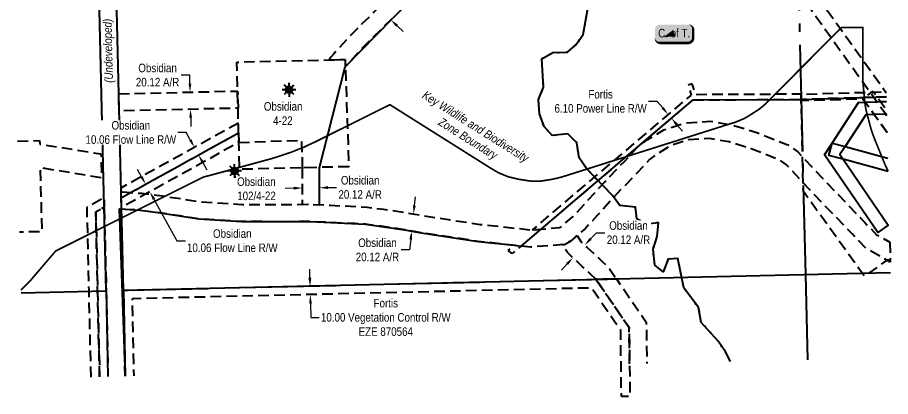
# Model space of a CAD drawing. Extents: x 617208 to 619769, y 5890137 to 5893146.
# Drawn here: x 617261 to 618285, y 5890137 to 5890581 of the extents above; entities that cross this region are included whole.
import ezdxf
from ezdxf.enums import TextEntityAlignment as Align

# ---------------------------------------------------------------- set-up
doc = ezdxf.new("R2010")
doc.units = 0
doc.header["$LTSCALE"] = 5
doc.header["$PDMODE"] = 35
doc.header["$PDSIZE"] = 1
for name, pattern in [('DASHDOT2', [12.7, 6.35, -3.175, 0, -3.175]), ('foc-ACCESSROAD', [3.75, 2.5, -1.25]), ('foc-FLOWLINE', [3.75, 2.5, -1.25]), ('foc-QUARTERLINE', [33, 25, -3, 2, -3]), ('foc-WHEELTRACKS', [2, 0.4, -1.6])]:
    doc.linetypes.add(name, pattern=pattern)
doc.layers.get('Defpoints').update_dxf_attribs({"color": 9})
for name, color, linetype in [('AS-POWER', 104, 'foc-POWER'), ('AS-WILDLIFE', 131, 'DASHDOT2'), ('C-AR', 13, 'foc-ACCESSROAD'), ('C-FLOWLINE', 13, 'foc-FLOWLINE'), ('C-WS', 13, 'foc-ACCESSROAD'), ('C-WS-S', 8, 'Continuous'), ('CG-NOTES', 7, 'Continuous'), ('F-EZE', 190, 'foc-FLOWLINE'), ('F-RW', 190, 'Continuous'), ('F-WS', 190, 'foc-ACCESSROAD'), ('L-SEC', 7, 'Continuous'), ('L-SECQ', 8, 'foc-QUARTERLINE'), ('T-WATER-P3', 160, 'foc-WHEELTRACKS')]:
    doc.layers.add(name, color=color, linetype=linetype)
for name, color, linetype, lineweight in [('C-AR-T', 13, 'Continuous', 9), ('C-FLOWLINE-T', 13, 'Continuous', 9), ('C-WS-T', 13, 'Continuous', 9), ('F-EZE-T', 190, 'Continuous', 9), ('T-TEXT', 48, 'Continuous', 18)]:
    doc.layers.add(name, color=color, linetype=linetype, lineweight=lineweight)
doc.styles.add('240', font='ARIALN.TTF', dxfattribs={"height": 30})
doc.styles.add('80', font='ARIALN.TTF', dxfattribs={"height": 10})
doc.styles.add('80CG', font='ARIALN.TTF', dxfattribs={"height": 10})
doc.styles.add('80L', font='ARIALN.TTF', dxfattribs={"height": 10})
doc.styles.add('80LS', font='ARIALNI.TTF', dxfattribs={"height": 10})
doc.styles.add('foc-LtypeFont', font='ARIALN.TTF', dxfattribs={"height": 7.35})
doc.linetypes.add('foc-POWER', pattern='A,6,-1,["P",foc-LtypeFont,S=0.2,R=0,X=-0.625,Y=-0.75],-1.24,4', length=12.24)
doc.linetypes.add('foc-POWER-NOLINE', pattern='A,0,-4,["P",foc-LtypeFont,S=0.2,R=0,X=-0.625,Y=-0.75],-8.24', length=12.24)
doc.linetypes.add('foc-TOPO-flowdirection-NOLINE', pattern='A,0,[">",foc-LtypeFont,S=0.3,R=0,X=0,Y=-0.945],-20,[">",foc-LtypeFont,S=0.3,R=0,X=0,Y=-0.945],0', length=20)
doc.dimstyles.new('Compass 5 000', dxfattribs={"dimscale": 5, "dimtxt": 9, "dimasz": 2, "dimexe": 0.2, "dimexo": 0.0625, "dimgap": 0.5, "dimtad": 0, "dimtih": 1, "dimtoh": 1, "dimzin": 0, "dimdsep": 46, "dimtxsty": '80CG', "dimcen": 0.1, "dimse1": 1, "dimse2": 1, "dimclrd": 256, "dimclrt": 256, "dimaunit": 1, "dimadec": 4, "dimazin": 0, "dimtfac": 0.06, "dimtofl": 0, "dimtmove": 0, "dimatfit": 1, "dimfxl": 0.2, "dimtolj": 1, "dimtzin": 0, "dimlwd": -1, "dimarcsym": 0})

# ---------------------------------------------------------------- blocks, each defined once
blk = doc.blocks.new('*U418')
h = blk.add_hatch(color=59)
edge = h.paths.add_edge_path()
edge.add_line((-16.5, -11.5), (16.5, -11.5))
edge.add_arc((16.5, -5.5), 6, 270, 360)
edge.add_line((22.5, -5.5), (22.5, 4))
edge.add_arc((16.5, 4), 6, 0, 90)
edge.add_line((16.5, 10), (-16.5, 10))
edge.add_arc((-16.5, 4), 6, 90, 180)
edge.add_line((-22.5, 4), (-22.5, -5.5))
edge.add_arc((-16.5, -5.5), 6, 180, 270)
at = {"color": 1, "flags": 128}
blk.add_lwpolyline([(-16.5, -11.5, 3, 3, 0), (16.5, -11.5, 3, 3, 0.414214), (22.5, -5.5, 3, 3, 0), (22.5, 4, 3, 0, 0.414214), (16.5, 10, 0, 0, 0), (-16.5, 10, 0, 0, 0.414214), (-22.5, 4, 0, 0, 0), (-22.5, -5.5, 0, 3, 0.414214)], format="xyseb", close=True, dxfattribs=at)
blk.add_lwpolyline([(-12.5, -4.9, 0, 7.5, 0), (0, 0, 0, 0, 0)], format="xyseb", dxfattribs=at)
at = {"color": 1, "style": '80'}
blk.add_attdef('ENTER_TEXT_001', (-36, -5), '', height=10, dxfattribs=at)
blk = doc.blocks.new('*D424')
at = {"layer": 'C-AR-T', "transparency": 16777216}
for p, q in [((617463, 5890513.7), (617453, 5890513.7)), ((617463.2, 5890503.7), (617463, 5890513.7)), ((617464.2, 5890463.6), (617464.4, 5890453.6))]:
    blk.add_line(p, q, dxfattribs=at)
for points in [[(617464.9, 5890503.8), (617461.6, 5890503.7), (617463.5, 5890493.7)], [(617465.8, 5890463.6), (617462.5, 5890463.6), (617463.9, 5890473.6)]]:
    blk.add_solid(points, dxfattribs=at)
at = {"layer": 'Defpoints', "color": 0, "transparency": 16777216}
for p in [(617445.4, 5890493.3), (617463.5, 5890493.7), (617445.8, 5890473.2)]:
    blk.add_point(p, dxfattribs=at)
at = {"layer": 'C-AR-T', "transparency": 16777216, "insert": (617425.3, 5890513.7), "char_height": 10, "attachment_point": 5, "style": '80CG', "bg_fill": 3, "box_fill_scale": 1.1, "bg_fill_color": 256, "bg_fill_true_color": 13158600, "bg_fill_transparency": 0}
blk.add_mtext('\\A1;Obsidian\\P20.12 A/R', dxfattribs=at)
blk = doc.blocks.new('*D425')
at = {"layer": 'C-AR-T', "transparency": 16777216}
for p, q in [((617625.2, 5890381.8), (617635.2, 5890382)), ((617585.1, 5890381.1), (617575.1, 5890380.9))]:
    blk.add_line(p, q, dxfattribs=at)
for points in [[(617585.1, 5890382.8), (617585.1, 5890379.4), (617595.1, 5890381.3)], [(617625.2, 5890383.5), (617625.3, 5890380.1), (617615.2, 5890381.6)]]:
    blk.add_solid(points, dxfattribs=at)
at = {"layer": 'Defpoints', "color": 0, "transparency": 16777216}
for p in [(617595.1, 5890382.6), (617615.2, 5890383), (617615.2, 5890381.6)]:
    blk.add_point(p, dxfattribs=at)
at = {"layer": 'C-AR-T', "transparency": 16777216, "insert": (617663, 5890382), "char_height": 10, "attachment_point": 5, "style": '80CG', "bg_fill": 3, "box_fill_scale": 1.1, "bg_fill_color": 256, "bg_fill_true_color": 13158600, "bg_fill_transparency": 0}
blk.add_mtext('\\A1;Obsidian\\P20.12 A/R', dxfattribs=at)
blk = doc.blocks.new('*D426')
at = {"layer": 'C-AR-T', "transparency": 16777216}
for p, q in [((617669.9, 5890606.1), (617659.9, 5890606.1)), ((617677.2, 5890599.2), (617669.9, 5890606.1)), ((617706.3, 5890571.6), (617713.5, 5890564.7))]:
    blk.add_line(p, q, dxfattribs=at)
for points in [[(617678.3, 5890600.4), (617676, 5890598), (617684.4, 5890592.3)], [(617707.4, 5890572.8), (617705.1, 5890570.4), (617699, 5890578.5)]]:
    blk.add_solid(points, dxfattribs=at)
at = {"layer": 'Defpoints', "color": 0, "transparency": 16777216}
for p in [(617684.4, 5890592.3), (617675.5, 5890582.9), (617690.1, 5890569.1)]:
    blk.add_point(p, dxfattribs=at)
at = {"layer": 'C-AR-T', "transparency": 16777216, "insert": (617632.2, 5890606.1), "char_height": 10, "attachment_point": 5, "style": '80CG'}
blk.add_mtext('\\A1;Obsidian\\P20.12 A/R', dxfattribs=at)
blk = doc.blocks.new('*D427')
at = {"layer": 'C-AR-T', "transparency": 16777216}
for p, q in [((617726.7, 5890360.8), (617727.8, 5890370.8)), ((617722.4, 5890320.9), (617721.1, 5890308.7)), ((617721.1, 5890308.7), (617711.1, 5890308.7))]:
    blk.add_line(p, q, dxfattribs=at)
for points in [[(617725.1, 5890361), (617728.4, 5890360.6), (617725.6, 5890350.9)], [(617720.7, 5890321.1), (617724, 5890320.8), (617723.5, 5890330.9)]]:
    blk.add_solid(points, dxfattribs=at)
at = {"layer": 'Defpoints', "color": 0, "transparency": 16777216}
for p in [(617737.4, 5890349.6), (617723.5, 5890330.9), (617735.2, 5890329.6)]:
    blk.add_point(p, dxfattribs=at)
at = {"layer": 'C-AR-T', "transparency": 16777216, "insert": (617683.3, 5890308.7), "char_height": 10, "attachment_point": 5, "style": '80CG'}
blk.add_mtext('\\A1;Obsidian\\P20.12 A/R', dxfattribs=at)
blk = doc.blocks.new('*D428')
at = {"layer": 'C-AR-T', "transparency": 16777216}
for p, q in [((617933.4, 5890321.6), (617940.2, 5890328.9)), ((617940.2, 5890328.9), (617950.2, 5890328.9)), ((617905.9, 5890292.3), (617899.1, 5890285))]:
    blk.add_line(p, q, dxfattribs=at)
for points in [[(617932.1, 5890322.8), (617934.6, 5890320.5), (617926.5, 5890314.3)], [(617904.7, 5890293.4), (617907.2, 5890291.2), (617912.8, 5890299.6)]]:
    blk.add_solid(points, dxfattribs=at)
at = {"layer": 'Defpoints', "color": 0, "transparency": 16777216}
for p in [(617929.1, 5890311.9), (617912.8, 5890299.6), (617915.4, 5890297.2)]:
    blk.add_point(p, dxfattribs=at)
at = {"layer": 'C-AR-T', "transparency": 16777216, "insert": (617977.9, 5890328.9), "char_height": 10, "attachment_point": 5, "style": '80CG', "bg_fill": 3, "box_fill_scale": 1.1, "bg_fill_color": 256, "bg_fill_true_color": 13158600, "bg_fill_transparency": 0}
blk.add_mtext('\\A1;Obsidian\\P20.12 A/R', dxfattribs=at)
blk = doc.blocks.new('*D430')
at = {"layer": 'C-FLOWLINE-T', "transparency": 16777216}
for p, q in [((617458.9, 5890446.4), (617448.9, 5890446.4)), ((617463.7, 5890437.7), (617458.9, 5890446.4)), ((617478.3, 5890411.4), (617483.1, 5890402.6))]:
    blk.add_line(p, q, dxfattribs=at)
for points in [[(617465.2, 5890438.5), (617462.3, 5890436.9), (617468.6, 5890428.9)], [(617479.7, 5890412.2), (617476.8, 5890410.6), (617473.4, 5890420.1)]]:
    blk.add_solid(points, dxfattribs=at)
at = {"layer": 'Defpoints', "color": 0, "transparency": 16777216}
for p in [(617468.6, 5890428.9), (617420.5, 5890402.3), (617425.3, 5890393.5)]:
    blk.add_point(p, dxfattribs=at)
at = {"layer": 'C-FLOWLINE-T', "transparency": 16777216, "insert": (617393.9, 5890446.4), "char_height": 10, "attachment_point": 5, "style": '80CG', "bg_fill": 3, "box_fill_scale": 1.1, "bg_fill_color": 256, "bg_fill_true_color": 13158600, "bg_fill_transparency": 0}
blk.add_mtext('\\A1;Obsidian\\P10.06 Flow Line R/W', dxfattribs=at)
blk = doc.blocks.new('*D433')
at = {"layer": 'C-FLOWLINE-T', "transparency": 16777216}
for p, q in [((617406.5, 5890394.5), (617401.6, 5890403.2)), ((617421, 5890368.2), (617448, 5890319.5)), ((617448, 5890319.5), (617458, 5890319.5))]:
    blk.add_line(p, q, dxfattribs=at)
for points in [[(617407.9, 5890395.3), (617405, 5890393.7), (617411.3, 5890385.7)], [(617422.5, 5890369), (617419.6, 5890367.4), (617416.2, 5890376.9)]]:
    blk.add_solid(points, dxfattribs=at)
at = {"layer": 'Defpoints', "color": 0, "transparency": 16777216}
for p in [(617423.6, 5890392.6), (617428.5, 5890383.8), (617416.2, 5890376.9)]:
    blk.add_point(p, dxfattribs=at)
at = {"layer": 'C-FLOWLINE-T', "transparency": 16777216, "insert": (617513, 5890319.5), "char_height": 10, "attachment_point": 5, "style": '80CG', "bg_fill": 3, "box_fill_scale": 1.1, "bg_fill_color": 256, "bg_fill_true_color": 13158600, "bg_fill_transparency": 0}
blk.add_mtext('\\A1;Obsidian\\P10.06 Flow Line R/W', dxfattribs=at)
blk = doc.blocks.new('*D435')
at = {"layer": 'Defpoints', "color": 0, "transparency": 16777216}
for p in [(618024.5, 5890467.6), (617980.1, 5890430), (617984, 5890425.4)]:
    blk.add_point(p, dxfattribs=at)
at = {"layer": 'F-EZE-T', "transparency": 16777216}
for p, q in [((618011.5, 5890482.9), (618001.5, 5890482.9)), ((618018, 5890475.3), (618011.5, 5890482.9)), ((618034.8, 5890455.4), (618041.3, 5890447.8))]:
    blk.add_line(p, q, dxfattribs=at)
for points in [[(618019.3, 5890476.3), (618016.7, 5890474.2), (618024.5, 5890467.6)], [(618036.1, 5890456.5), (618033.5, 5890454.3), (618028.4, 5890463)]]:
    blk.add_solid(points, dxfattribs=at)
at = {"layer": 'F-EZE-T', "transparency": 16777216, "insert": (617945.2, 5890482.9), "char_height": 10, "attachment_point": 5, "style": '80CG'}
blk.add_mtext('\\A1;Fortis\\P6.10 Power Line R/W', dxfattribs=at)
blk = doc.blocks.new('*D436')
at = {"layer": 'Defpoints', "color": 0, "transparency": 16777216}
for p in [(617700.6, 5890268.4), (617604.5, 5890256), (617700.9, 5890258.3)]:
    blk.add_point(p, dxfattribs=at)
at = {"layer": 'F-EZE-T', "transparency": 16777216}
for p, q in [((617604, 5890276), (617603.8, 5890286)), ((617604.7, 5890246), (617605.1, 5890229.6)), ((617605.1, 5890229.6), (617615.1, 5890229.6))]:
    blk.add_line(p, q, dxfattribs=at)
for points in [[(617605.7, 5890276.1), (617602.3, 5890276), (617604.3, 5890266)], [(617606.4, 5890246), (617603.1, 5890245.9), (617604.5, 5890256)]]:
    blk.add_solid(points, dxfattribs=at)
at = {"layer": 'F-EZE-T', "transparency": 16777216, "insert": (617693.1, 5890229.6), "char_height": 10, "attachment_point": 5, "style": '80CG'}
blk.add_mtext('\\A1;Fortis\\P10.00 Vegetation Control R/W\\PEZE 870564', dxfattribs=at)
blk = doc.blocks.new('GAS')
h = blk.add_hatch(color=255)
h.dxf.hatch_style = 1
edge = h.paths.add_edge_path()
edge.add_arc((0, 0), 0.9, 0, 360)
for p, q in [((-0.81, 0), (-1.62, 0)), ((-0.57, 0.57), (-1.14, 1.14)), ((0, 0.81), (0, 1.62)), ((0.57, 0.57), (1.14, 1.14)), ((1.62, 0), (0.81, 0)), ((-0.57, -0.57), (-1.14, -1.14)), ((0, -0.81), (0, -1.62)), ((1.14, -1.14), (0.57, -0.57))]:
    blk.add_line(p, q)
blk.add_circle((0, 0), 0.8)

msp = doc.modelspace()

# ---------------------------------------------------------------- linework, layer by layer
at = {"layer": 'AS-POWER', "linetype": 'foc-POWER-NOLINE', "flags": 128}
for points in [[(617645.618, 5890523.42), (617738.627, 5890618.749), (617780.572, 5890663.965), (617798.738, 5890683.052), (617825.266, 5890709.025), (617850.761, 5890736.218), (617867.806, 5890752.174), (617907.039, 5890794.883), (617929.376, 5890814.653), (617986.035, 5890816.393)], [(617615.247, 5890361.691), (617615.221, 5890405.481)]]:
    msp.add_lwpolyline(points, dxfattribs=at)
at = {"layer": 'AS-POWER', "flags": 128}
msp.add_lwpolyline([(617615.221, 5890405.481), (617645.618, 5890523.42)], dxfattribs=at)
at = {"layer": 'AS-WILDLIFE', "const_width": 2, "flags": 128}
msp.add_lwpolyline([(618282.599, 5890401.01), (618278.812, 5890409), (618276.563, 5890414.5), (618267.188, 5890437.5), (618265.812, 5890441), (618264.187, 5890445.5), (618262.375, 5890451), (618257.812, 5890468), (618256.313, 5890474.5), (618255.25, 5890481), (618254.75, 5890485.5), (618253.25, 5890503), (618253.063, 5890505), (618252.875, 5890511.5), (618252.937, 5890569.5), (618227.813, 5890569.5), (618140.687, 5890482), (618135.937, 5890477.5), (618130.875, 5890473.5), (618125.5, 5890470), (618120, 5890466.5), (618114.188, 5890463), (618108.25, 5890460.5), (618102.125, 5890458), (618100.062, 5890457.5), (617899, 5890394), (617894.75, 5890393), (617888.375, 5890391.5), (617881.938, 5890390.5), (617875.438, 5890389.5), (617868.875, 5890389.5), (617862.375, 5890389.5), (617855.812, 5890390.5), (617849.375, 5890391.5), (617843, 5890393), (617836.75, 5890394.5), (617830.625, 5890397), (617824.687, 5890399.5), (617818.875, 5890403), (617815.5, 5890405), (617697.937, 5890479), (617611.5, 5890436), (617608.438, 5890434.5), (617600.688, 5890431), (617597.75, 5890429.5), (617596.5, 5890429), (617581.437, 5890423), (617576.562, 5890421.5), (617575.375, 5890421), (617564.625, 5890417.5), (617559.938, 5890416), (617486.438, 5890396), (617482.187, 5890395), (617478.687, 5890394), (617305.813, 5890307.5), (617275.812, 5890272.5), (617274.937, 5890271.5), (617270.438, 5890267), (617265.041, 5890261.603)], dxfattribs=at)
at = {"layer": 'C-AR', "flags": 128}
for points in [[(617626.545, 5890531.502), (617645.318, 5890531.939), (617645.618, 5890523.42), (617647.11, 5890525.063), (617662.536, 5890542.226), (617678.974, 5890558.985), (617712.587, 5890591.646), (617738.627, 5890618.749), (617763.531, 5890645.566), (617780.572, 5890663.965), (617798.738, 5890683.052), (617815.236, 5890698.417), (617825.266, 5890709.025), (617850.761, 5890736.218), (617867.806, 5890752.174), (617907.039, 5890794.883), (617929.376, 5890814.653), (617913.652, 5890814.17), (617913.244, 5890827.244), (617892.925, 5890809.26), (617853.502, 5890766.344), (617836.532, 5890750.458), (617810.617, 5890722.817), (617801.055, 5890712.705), (617784.582, 5890697.362), (617765.903, 5890677.737), (617748.778, 5890659.248), (617724, 5890632.566), (617698.318, 5890605.835), (617664.779, 5890573.247), (617647.865, 5890556.002), (617632.18, 5890538.551), (617629.123, 5890535.184)], [(617379.688, 5890491.753), (617519.228, 5890495.027), (617519.703, 5890474.912), (617380.165, 5890471.639)], [(617595.101, 5890404.993), (617595.126, 5890362.131), (617604.483, 5890362.214), (617615.247, 5890361.691), (617615.221, 5890405.481)], [(617939.583, 5890274.255), (617933.062, 5890280.644), (617924.106, 5890289.02), (617915.815, 5890296.776), (617906.189, 5890305.778), (617900.417, 5890314.935), (617902.847, 5890315.128), (617909.821, 5890318.882), (617917.57, 5890325.454), (617921.827, 5890318.702), (617929.558, 5890311.47), (617937.85, 5890303.715), (617947.034, 5890295.126), (617955.561, 5890286.639), (617963.713, 5890274.816)]]:
    msp.add_lwpolyline(points, close=True, dxfattribs=at)
at = {"layer": 'C-FLOWLINE', "flags": 128}
for points in [[(618281.074, 5890465.959), (618279.7, 5890467.876), (618269.212, 5890482.513), (618265.532, 5890487.649), (618261.949, 5890492.648), (618261.244, 5890493.632), (618177.66, 5890610.216), (618177.025, 5890637.277), (618279.621, 5890494.166), (618280.439, 5890493.025)], [(617347.273, 5890159.712), (617344.882, 5890261.07), (617342.583, 5890359.221), (617362.458, 5890370.217), (617362.725, 5890358.861), (617352.788, 5890353.363), (617354.945, 5890261.316), (617357.336, 5890159.955)], [(617357.336, 5890159.955), (617354.945, 5890261.316), (617352.788, 5890353.363), (617362.725, 5890358.861), (617365.049, 5890260.884), (617367.125, 5890160.191)]]:
    msp.add_lwpolyline(points, dxfattribs=at)
for points in [[(617382.58, 5890369.847), (617520.384, 5890446.092), (617520.116, 5890457.441), (617382.311, 5890381.195)], [(617520.384, 5890446.092), (617520.652, 5890434.743), (617382.849, 5890358.499), (617382.58, 5890369.847)]]:
    msp.add_lwpolyline(points, close=True, dxfattribs=at)
at = {"layer": 'C-WS', "flags": 128}
msp.add_lwpolyline([(617649.731, 5890406.318), (617521.396, 5890403.204), (617518.426, 5890528.989), (617645.318, 5890531.939)], close=True, dxfattribs=at)
for points in [[(617520.652, 5890434.743), (617594.296, 5890437.33), (617595.101, 5890405.422), (617595.101, 5890404.993)], [(617979.207, 5890174.966), (617978.722, 5890217.578), (617939.583, 5890274.255), (617963.713, 5890274.816), (617998.781, 5890223.949), (617999.333, 5890175.452)]]:
    msp.add_lwpolyline(points, dxfattribs=at)
at = {"layer": 'F-EZE', "flags": 128}
for points in [[(618280.555, 5890488.088), (618270.051, 5890487.781), (618265.532, 5890487.649), (618254.582, 5890487.33), (618180.596, 5890485.172), (618180.453, 5890491.274), (618261.244, 5890493.632), (618263.4, 5890493.692), (618265.736, 5890493.761), (618279.621, 5890494.166), (618280.412, 5890494.189)], [(618281.538, 5890446.196), (618266.253, 5890467.387), (618255.697, 5890482.023), (618252.798, 5890486.042), (618254.582, 5890487.33), (618261.949, 5890492.648), (618263.4, 5890493.692), (618264.968, 5890494.825), (618265.736, 5890493.761), (618270.051, 5890487.781), (618273.733, 5890482.677), (618280.916, 5890472.724)], [(617387.231, 5890160.676), (617385.156, 5890261.361), (617610.826, 5890266.609), (617939.583, 5890274.255), (617978.722, 5890217.578), (617979.638, 5890137.071), (617969.574, 5890136.832), (617968.761, 5890214.41), (617934.423, 5890264.135), (617395.424, 5890251.472), (617397.293, 5890160.919)]]:
    msp.add_lwpolyline(points, dxfattribs=at)
msp.add_lwpolyline([(617843.581, 5890314.136), (617852.064, 5890313.219), (617841.322, 5890304.504), (617836.821, 5890308.044)], close=True, dxfattribs=at)
at = {"layer": 'F-RW'}
for points in [[(618281.028, 5890467.924), (618279.7, 5890467.876), (618266.253, 5890467.387), (618256.253, 5890467.024), (618232.088, 5890429.9), (618226.024, 5890420.584), (618229.863, 5890414.972), (618282.777, 5890337.614), (618270.389, 5890329.141), (618207.982, 5890420.377), (618216.848, 5890433.999), (618247.923, 5890481.74), (618255.697, 5890482.023), (618269.212, 5890482.513), (618273.733, 5890482.677), (618280.676, 5890482.93)], [(618282.605, 5890400.788), (618229.863, 5890414.972), (618212.956, 5890419.519), (618216.848, 5890433.999), (618232.088, 5890429.9), (618282.238, 5890416.412)]]:
    msp.add_lwpolyline(points, dxfattribs=at)
at = {"layer": 'F-WS', "flags": 128}
for points in [[(618285.06, 5890296.209), (618281.743, 5890297.193), (618260.336, 5890281.753), (618254.824, 5890277.776), (618252.097, 5890281.557), (618183.132, 5890377.144), (618180.627, 5890483.854), (618252.798, 5890486.042), (618255.697, 5890482.023), (618266.253, 5890467.387), (618281.538, 5890446.196)], [(617260.903, 5890436.245), (617286.873, 5890436.858), (617286.967, 5890432.883), (617358.894, 5890421.213), (617359.549, 5890393.302), (617287.626, 5890404.972), (617289.391, 5890330.146), (617263.431, 5890329.534)]]:
    msp.add_lwpolyline(points, dxfattribs=at)
at = {"layer": 'L-SEC'}
for p, q in [((617365.049, 5890260.884), (617345.993, 5891065.3)), ((617385.153, 5890261.361), (617366.074, 5891065.764)), ((617385.156, 5890261.361), (618285.387, 5890282.296)), ((617265.117, 5890258.383), (617365.049, 5890260.884)), ((617365.049, 5890260.884), (617367.125, 5890160.191)), ((617385.156, 5890261.361), (617387.231, 5890160.676))]:
    msp.add_line(p, q, dxfattribs=at)
at = {"layer": 'L-SECQ', "flags": 128}
for points in [[(618167.471, 5891044.125), (618185.414, 5890279.972)], [(618185.414, 5890279.972), (618187.768, 5890180.001)]]:
    msp.add_lwpolyline(points, dxfattribs=at)
at = {"layer": 'T-WATER-P3', "flags": 128}
msp.add_lwpolyline([(618097.458, 5890177.821), (618091.665, 5890189.094), (618083.212, 5890201.714), (618063.276, 5890223.698), (618060.205, 5890241.033), (618042.741, 5890264.183), (618035.834, 5890298.544), (618024.278, 5890297.704), (618018.762, 5890283.017), (618008.847, 5890290.691), (618006.76, 5890309.523), (618011.737, 5890324.555), (618013.02, 5890340.597), (617998.628, 5890338.939), (617987.846, 5890345.231), (617986.084, 5890358.728), (617967.839, 5890360.629), (617959.043, 5890372.469), (617928.567, 5890404.014), (617919.939, 5890416.512), (617917.334, 5890434.387), (617906.783, 5890444.719), (617888.244, 5890442.815), (617878.758, 5890453.281), (617873.414, 5890468.147), (617872.425, 5890485.159), (617878.245, 5890499.435), (617876.161, 5890532.686), (617889.212, 5890540.078), (617906.174, 5890540.529), (617916.298, 5890549.18), (617924.762, 5890561.36), (617933.474, 5890609.383), (617941.4, 5890621.795), (617935.936, 5890636.776), (617934.439, 5890652.177), (617922.894, 5890661.602), (617922.135, 5890679.151), (617933.972, 5890728.354), (618001.59, 5890722.272), (618019.48, 5890724.044), (618036.496, 5890721.118), (618051.323, 5890725.097), (618063.693, 5890734.257), (618095.979, 5890744.631), (618109.698, 5890751.142), (618121.669, 5890759.287), (618137.927, 5890762.814), (618153.249, 5890758.318), (618188.623, 5890753.908), (618200.515, 5890745.023), (618208.555, 5890732.219), (618213.921, 5890716.049), (618220.614, 5890702.156), (618232.611, 5890694.105), (618260.946, 5890681.096), (618276.053, 5890679.824)], dxfattribs=at)
at = {"layer": 'T-WATER-P3', "linetype": 'foc-TOPO-flowdirection-NOLINE', "flags": 128}
msp.add_lwpolyline([(618097.458, 5890177.821), (618091.665, 5890189.094), (618083.212, 5890201.714), (618063.276, 5890223.698), (618060.205, 5890241.033), (618042.741, 5890264.183), (618035.834, 5890298.544), (618024.278, 5890297.704), (618018.762, 5890283.017), (618008.847, 5890290.691), (618006.76, 5890309.523), (618011.737, 5890324.555), (618013.02, 5890340.597), (617998.628, 5890338.939), (617987.846, 5890345.231), (617986.084, 5890358.728), (617967.839, 5890360.629), (617959.043, 5890372.469), (617928.567, 5890404.014), (617919.939, 5890416.512), (617917.334, 5890434.387), (617906.783, 5890444.719), (617888.244, 5890442.815), (617878.758, 5890453.281), (617873.414, 5890468.147), (617872.425, 5890485.159), (617878.245, 5890499.435), (617876.161, 5890532.686), (617889.212, 5890540.078), (617906.174, 5890540.529), (617916.298, 5890549.18), (617924.762, 5890561.36), (617933.474, 5890609.383), (617941.4, 5890621.795), (617935.936, 5890636.776), (617934.439, 5890652.177), (617922.894, 5890661.602), (617922.135, 5890679.151), (617933.972, 5890728.354), (618001.59, 5890722.272), (618019.48, 5890724.044), (618036.496, 5890721.118), (618051.323, 5890725.097), (618063.693, 5890734.257), (618095.979, 5890744.631), (618109.698, 5890751.142), (618121.669, 5890759.287), (618137.927, 5890762.814), (618153.249, 5890758.318), (618188.623, 5890753.908), (618200.515, 5890745.023), (618208.555, 5890732.219), (618213.921, 5890716.049), (618220.614, 5890702.156), (618232.611, 5890694.105), (618260.946, 5890681.096), (618276.053, 5890679.824)], dxfattribs=at)

# ---------------------------------------------------------------- block references
at = {"layer": 'C-WS-S', "xscale": 4.99817045, "yscale": 4.99817045, "zscale": 4.99817045}
msp.add_blockref('GAS', (617579.619, 5890496.452), dxfattribs=at)
at = {"layer": 'CG-NOTES'}
ref = msp.add_blockref('*U418', (618031.318, 5890562.899), dxfattribs=at)
ref.add_attrib('ENTER_TEXT_001', 'C. of T.', (618012.753, 5890557.896), dxfattribs={"layer": '0', "color": 1, "height": 10, "style": '80'})

# ---------------------------------------------------------------- texts
at = {"layer": 'C-WS-T', "insert": (617549.72, 5890481.997), "char_height": 10, "attachment_point": 1, "style": '80L'}
msp.add_mtext_dynamic_manual_height_columns('\\pi0.3399;Obsidian\\P\\pi11.16187;4-22', width=44.51337, gutter_width=50, heights=[0], dxfattribs=at)
at = {"layer": 'T-TEXT', "style": '80LS'}
msp.add_text('(Undeveloped)', height=10, rotation=91.343945, dxfattribs=at).set_placement((617367.132, 5890542.164), align=Align.MIDDLE_CENTER)

# ---------------------------------------------------------------- dimensions: what is measured, and where the dimension line sits
at = {"layer": 'C-AR-T'}
dim = msp.add_aligned_dim(p1=(617690.098, 5890569.079), p2=(617675.516, 5890582.943), distance=-12.942, text='Obsidian\\P20.12 A/R', dimstyle='Compass 5 000', dxfattribs=at)
dim.commit()
dim.dimension.update_dxf_attribs({"geometry": '*D426', "text_midpoint": (617632.204, 5890606.103)})
at = {"layer": 'F-EZE-T'}
for base, p1, p2, angle, text, picture, middle in [((618024.454, 5890467.634), (617983.956, 5890425.386), (617980.059, 5890429.98), 130.303272, 'Fortis\\P6.10 Power Line R/W', '*D435', (617945.153, 5890482.887)), ((617604.496, 5890255.965), (617700.634, 5890268.362), (617700.876, 5890258.278), 271.374694, 'Fortis\\P10.00 Vegetation Control R/W\\PEZE 870564', '*D436', (617693.062, 5890229.598))]:
    dim = msp.add_linear_dim(base=base, p1=p1, p2=p2, angle=angle, text=text, dimstyle='Compass 5 000', dxfattribs=at)
    dim.commit()
    dim.dimension.update_dxf_attribs({"geometry": picture, "text_midpoint": middle, "dimtype": 161})

# ---------------------------------------------------------------- next in the draw order: texts
at = {"layer": 'AS-WILDLIFE', "insert": (617793.286, 5890445.096), "char_height": 10, "attachment_point": 5, "rotation": 327.811544, "style": '240', "bg_fill": 3, "box_fill_scale": 1.15, "bg_fill_color": 256, "bg_fill_true_color": 256, "bg_fill_transparency": 0}
msp.add_mtext_dynamic_manual_height_columns('{\\fArial Narrow|b0|i1|c0|p34;Key Wildlife and Biodiversity \\PZone Boundary}', width=144.69754, gutter_width=45, heights=[0], dxfattribs=at)

# ---------------------------------------------------------------- next in the draw order: linework, layer by layer
at = {"layer": 'AS-POWER', "linetype": 'foc-POWER-NOLINE', "flags": 128}
msp.add_lwpolyline([(617387.52, 5890160.683), (617380.521, 5890357.075), (617404.752, 5890355.138), (617428.172, 5890352.135), (617473.794, 5890345.124), (617523.891, 5890341.994), (617604.084, 5890342.09), (617669.303, 5890338.76), (617714.931, 5890332.423), (617734.532, 5890328.89), (617801.322, 5890318.706), (617843.581, 5890314.136), (617852.064, 5890313.219), (617875.501, 5890333.138), (617989.227, 5890429.79), (618053.729, 5890484.608), (618180.596, 5890485.172), (618280.555, 5890488.087)], dxfattribs=at)
at = {"layer": 'C-AR', "flags": 128}
msp.add_lwpolyline([(618284.552, 5890317.859), (618285.101, 5890294.48), (618256.595, 5890310.477), (618240.652, 5890327.099), (618190.58, 5890379.272), (618163.298, 5890408.409), (618155.317, 5890414.033), (618121.829, 5890427.348), (618096.088, 5890435.265), (618073.497, 5890439.306), (618048.432, 5890437.667), (618027.687, 5890431.207), (618011.136, 5890421.014), (618002.697, 5890414.734), (617987.653, 5890398.61), (617965.044, 5890375.37), (617941.305, 5890349.074), (617927.028, 5890333.475), (617909.821, 5890318.882), (617902.847, 5890315.128), (617863.405, 5890311.993), (617801.322, 5890318.706), (617734.532, 5890328.89), (617714.931, 5890332.423), (617687.695, 5890336.403), (617669.303, 5890338.76), (617656.679, 5890339.539), (617626.946, 5890340.979), (617604.084, 5890342.09), (617568.24, 5890341.772), (617523.891, 5890341.994), (617473.794, 5890345.124), (617428.172, 5890352.135), (617404.752, 5890355.138), (617387.249, 5890356.261), (617382.887, 5890356.886), (617382.407, 5890377.113), (617389.103, 5890376.304), (617406.678, 5890375.176), (617430.979, 5890372.06), (617475.954, 5890365.149), (617524.57, 5890362.111), (617568.202, 5890361.892), (617604.483, 5890362.214), (617627.919, 5890361.076), (617657.785, 5890359.629), (617671.204, 5890358.801), (617690.429, 5890356.338), (617718.172, 5890352.283), (617737.833, 5890348.739), (617803.921, 5890338.662), (617863.692, 5890332.199), (617897.036, 5890334.849), (617898.421, 5890335.595), (617913.044, 5890347.997), (617926.417, 5890362.608), (617950.361, 5890389.13), (617973.085, 5890412.49), (617989.227, 5890429.79), (617999.833, 5890437.682), (618019.29, 5890449.665), (618044.732, 5890457.588), (618074.628, 5890459.543), (618100.834, 5890454.855), (618128.514, 5890446.342), (618164.961, 5890431.85), (618176.574, 5890423.667), (618205.182, 5890393.114), (618255.172, 5890341.026), (618269.047, 5890326.561)], close=True, dxfattribs=at)
at = {"layer": 'F-EZE', "flags": 128}
msp.add_lwpolyline([(618053.729, 5890484.608), (618180.596, 5890485.172), (618180.453, 5890491.274), (618057.126, 5890490.718), (618052.682, 5890503.488), (618047.917, 5890502.013), (618051.32, 5890490.333), (617864.999, 5890332.303), (617875.501, 5890333.138)], close=True, dxfattribs=at)

# ---------------------------------------------------------------- next in the draw order: dimensions: what is measured, and where the dimension line sits
at = {"layer": 'C-AR-T'}
for base, p1, p2, angle, picture, middle in [((617463.467, 5890493.718), (617445.849, 5890473.18), (617445.377, 5890493.294), 91.343945, '*D424', (617425.262, 5890513.713)), ((617912.78, 5890299.615), (617929.142, 5890311.86), (617915.398, 5890297.166), 226.914407, '*D428', (617977.92, 5890328.916))]:
    dim = msp.add_linear_dim(base=base, p1=p1, p2=p2, angle=angle, text='Obsidian\\P20.12 A/R', dimstyle='Compass 5 000', override={"dimtfill": 1}, dxfattribs=at)
    dim.commit()
    dim.dimension.update_dxf_attribs({"geometry": picture, "text_midpoint": middle, "dimtype": 161})
dim = msp.add_aligned_dim(p1=(617595.094, 5890382.625), p2=(617615.211, 5890382.982), distance=-1.349, text='Obsidian\\P20.12 A/R', dimstyle='Compass 5 000', override={"dimtfill": 1}, dxfattribs=at)
dim.commit()
dim.dimension.update_dxf_attribs({"geometry": '*D425', "text_midpoint": (617662.967, 5890381.99)})
at = {"layer": 'C-FLOWLINE-T'}
dim = msp.add_linear_dim(base=(617416.185, 5890376.943), p1=(617423.636, 5890392.563), p2=(617428.506, 5890383.76), angle=298.955169, text='Obsidian\\P10.06 Flow Line R/W', dimstyle='Compass 5 000', override={"dimtfill": 1}, dxfattribs=at)
dim.commit()
dim.dimension.update_dxf_attribs({"geometry": '*D433', "text_midpoint": (617512.982, 5890319.474), "dimtype": 161})

# ---------------------------------------------------------------- next in the draw order: texts
at = {"layer": 'C-WS-T', "insert": (617518.261, 5890393.762), "char_height": 10, "attachment_point": 1, "style": '80L', "bg_fill": 3, "box_fill_scale": 1.15, "bg_fill_color": 256, "bg_fill_true_color": 256, "bg_fill_transparency": 0}
msp.add_mtext_dynamic_manual_height_columns('\\pi0.3399;Obsidian\\P\\pi0.5616;102/4-22', width=44.51337, gutter_width=50, heights=[0], dxfattribs=at)

# ---------------------------------------------------------------- next in the draw order: dimensions: what is measured, and where the dimension line sits
at = {"layer": 'C-AR-T'}
dim = msp.add_linear_dim(base=(617723.471, 5890330.884), p1=(617737.36, 5890349.611), p2=(617735.183, 5890329.609), angle=263.790193, text='Obsidian\\P20.12 A/R', dimstyle='Compass 5 000', dxfattribs=at)
dim.commit()
dim.dimension.update_dxf_attribs({"geometry": '*D427', "text_midpoint": (617683.318, 5890308.671), "dimtype": 161})
at = {"layer": 'C-FLOWLINE-T'}
dim = msp.add_linear_dim(base=(617468.576, 5890428.924), p1=(617425.345, 5890393.508), p2=(617420.475, 5890402.311), angle=118.955169, text='Obsidian\\P10.06 Flow Line R/W', dimstyle='Compass 5 000', override={"dimtfill": 1}, dxfattribs=at)
dim.commit()
dim.dimension.update_dxf_attribs({"geometry": '*D430', "text_midpoint": (617393.893, 5890446.424), "dimtype": 161})

# ---------------------------------------------------------------- next in the draw order: block references
at = {"layer": 'C-WS-S', "xscale": 4.99817045, "yscale": 4.99817045, "zscale": 4.99817045}
msp.add_blockref('GAS', (617515.716, 5890401.282), dxfattribs=at)

doc.saveas('drawing.dxf')
